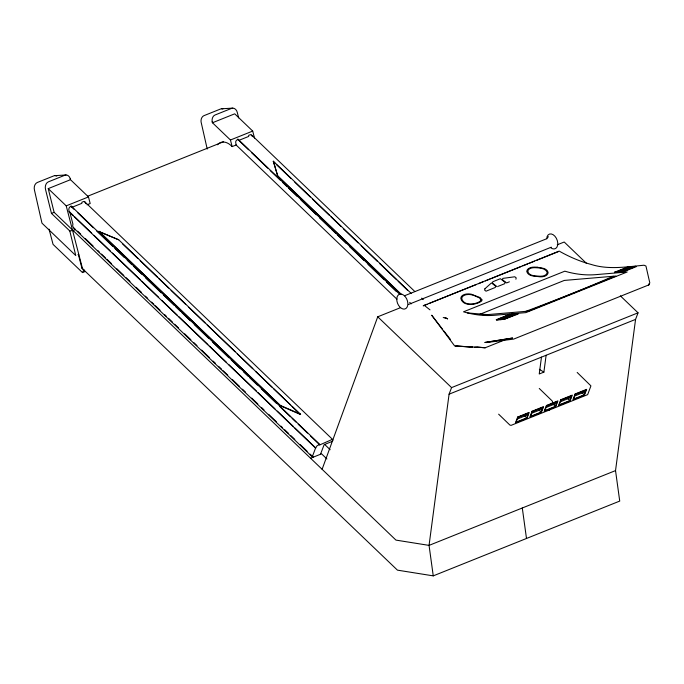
<?xml version="1.0" encoding="UTF-8"?>
<svg xmlns="http://www.w3.org/2000/svg" width="684" height="684" viewBox="0 0 684 684"><rect width="100%" height="100%" fill="white"/><g stroke="black" fill="none" stroke-linecap="round" stroke-linejoin="round"><path stroke-width="1.03" d="M638.052 312.819L451.568 387.606L449.08 394.181L429.056 545.387L433.254 575.868L619.73 501.081L615.532 470.601L635.564 319.394L638.052 312.819L620.362 295.856M541.471 357.133L539.24 373.986L543.891 372.122L546.123 355.27M515.89 279.209L516.206 277.858L514.804 276.781L502.774 278.388L502.458 279.747L506.613 282.928L509.4 281.817M322.113 469.292L377.73 316.803L400.542 307.655M49.043 229.14L53.061 244.376L82.473 272.574L83.961 269.547M98.795 231.457L118.725 239.802L300.55 414.521L280.722 405.903L98.795 231.457L118.725 239.802M401.115 294.513L277.772 176.241L273.344 161.227L411.332 293.539M277.772 176.241L273.344 161.227M280.722 405.903L98.898 231.183M69.101 211.775L315.555 448.097L317.102 445.729L319.77 444.438L71.008 205.901M319.77 444.438L319.787 444.899L332.022 439.521L332.877 440.069M320.497 454.261L324.148 444.651L332.492 441.3L332.732 440.676M526.765 417.873L528.646 412.982L517.976 417.266L516.087 422.148L526.765 417.873L524.534 415.71M541.121 412.11L543.002 407.228L532.332 411.512L530.442 416.394L541.121 412.11L538.881 409.955M549.97 408.929L549.688 409.648A1.24 0.795 68.1 0 1 548.876 409.998M552.185 403.184L552.467 402.457A1.24 0.795 68.1 0 0 552.005 400.79L539.257 388.452M555.468 406.356L557.357 401.474L546.678 405.749L544.797 410.639L555.468 406.356L553.236 404.193M569.823 400.602L571.704 395.711L561.034 399.995L559.144 404.885L569.823 400.602L567.592 398.439M584.17 394.848L586.06 389.957L575.381 394.24L573.5 399.123L584.17 394.848L581.939 392.684M510.768 314.649L509.512 314.392L496.327 319.676L498.277 319.881L511.461 314.597L497.593 319.941M503.74 319.052L516.924 313.759L503.834 319.411L518.19 314.024L515.531 313.879L501.979 319.565L498.183 319.522L511.367 314.238L513.308 314.435L500.132 319.719L513.308 314.435M504.202 319.009L501.885 319.206L515.531 313.879M496.422 320.035L509.973 314.349M615.771 272.54L628.955 267.256L627.69 266.999L614.506 272.283L616.455 272.48L628.699 267.572M630.554 267.418L618.31 272.326L616.455 272.48L629.545 266.837L636.368 266.623L623.184 271.907L621.927 271.651L635.103 266.367L621.927 271.651M622.38 271.616L620.072 271.813L633.256 266.521L620.166 272.172L618.216 271.967L631.862 266.64M630.007 266.803L629.545 266.837M547.704 237.459L548.423 236.698M78.019 254.645L78.763 254.311L66.22 205.858L48.231 188.613L70.495 179.687L88.475 196.932L90.185 203.533L86.996 204.807M87.629 196.248L223.403 141.802M66.22 205.858L88.475 196.932M238.648 117.913L237.374 112.757A6.088 4.549 86.6 0 0 231.551 108.38L215.032 115.006A5.797 4.335 86.6 0 0 212.117 121.188L212.459 122.752L230.44 139.998L252.704 131.072L254.516 138.083M70.247 178.712L70.495 179.687L70.067 178.165A5.797 4.335 86.6 0 0 64.886 175.224L48.376 181.85A6.088 4.549 86.6 0 0 45.58 189.673L51.454 213.382L54.113 212.314L395.951 540.104L429.056 545.387L615.532 470.601M217.486 144.769A16.886 10.893 68.1 0 1 232.15 146.598L236.134 144.999L235.638 141.887L236.399 140.263L238.314 139.493L238.784 140.4L248.694 136.424L248.651 135.347L250.652 134.577L252.618 136.638M51.454 213.382L69.785 230.953C80.78 229.328 70.991 229.123 72.94 224.207L69.845 212.262C68.203 210.988 68.272 206.329 71.512 206.388L71.991 207.295L81.892 203.319L81.849 202.242L83.952 201.429L84.748 201.78L332.715 439.547M78.369 254.474L81.926 268.145L397.447 570.148L433.254 575.868M82.473 272.574L85.432 271.394M404.56 295.753L547.166 238.562M408.476 304.474L551.313 247.189M557.263 244.795L564.214 242.016L586.513 263.4M427.149 304.243L423.208 305.825L559.187 251.096C569.31 256.868 580.109 261.502 591.378 264.503C608.555 269.915 626.527 266.854 644.037 265.221L645.944 266.016L649.8 282.86L648.757 284.929L513.71 339.084L486.213 342.573M429.124 303.457L476.432 284.484M478.407 283.689L483.331 281.714M485.307 280.919L490.231 278.944M492.206 278.157L520.789 266.692M522.764 265.896L527.689 263.921M529.664 263.135L534.597 261.16M536.564 260.365L558.247 251.669M498.097 286.348L504.766 283.672L505.083 282.312L500.372 278.704L492.754 281.765L492.437 283.125L497.148 286.733M479.749 314.341L564.309 280.423L615.899 276.037L528.39 311.134L483.161 314.982M614.6 272.642L627.784 267.358M499.44 319.779L512.624 314.495M617.626 272.386L630.81 267.093M501.295 319.625L514.479 314.341L513.214 314.076M619.482 272.223L632.657 266.94M503.15 319.462L516.334 314.178M621.329 272.07L634.513 266.786M505.066 339.794L485.349 347.703L474.739 347.13M449.08 394.181L635.564 319.394M315.555 448.097L312.494 456.185L312.588 457.126L313.298 457.151L310.22 454.193M310.579 458.237L321.565 453.834L326.892 458.938M633.256 266.521L633.709 266.486M635.103 266.367L635.564 266.324M614.506 272.283L614.967 272.241M616.361 272.121L616.823 272.087M618.216 271.967L618.678 271.924M620.072 271.813L620.533 271.77M516.924 313.759L517.386 313.725M496.327 319.676L496.789 319.642M498.183 319.522L498.645 319.479M500.038 319.368L500.491 319.325M501.885 319.206L502.347 319.171M221.676 108.782L232.748 108.132M54.994 175.634L66.066 174.984M472.61 346.933L454.68 345.993L431.681 315.204L442.685 329.406M476.851 347.139L485.349 347.703L455.629 346.104L472.61 347.019M467.514 312.921A165.742 106.935 68.1 0 0 494.712 315.264L525.859 312.614L627.177 271.984L596.038 274.626A165.742 106.935 68.1 0 1 568.832 272.283L564.822 271.189L463.504 311.818L467.514 312.921L487.393 314.623M443.215 317.487L446.019 318.402M280.825 405.629L300.652 414.248M539.377 369.334L543.891 372.122M424.14 305.252L429.988 309.852M252.704 131.072L234.715 113.826L212.459 122.752L212.211 121.778M251.498 134.902L414.778 291.469M421.703 298.113L423.251 299.592M273.241 161.501L274.78 162.972M276.319 164.451L290.965 178.498M294.821 182.192L310.237 196.975M312.554 199.198L329.508 215.46M331.056 216.939L341.077 226.549M343.385 228.764L358.031 242.811M361.118 245.761L377.303 261.288M379.62 263.502L396.583 279.765M398.122 281.244L407.373 290.119M277.875 175.976L401.217 294.24M409.699 302.371L411.238 303.85M237.81 139.006L399.541 294.094M239.357 140.947L248.6 149.805M251.678 152.763L267.854 168.273M270.163 170.487L280.175 180.089M282.483 182.303L287.109 186.732M288.648 188.211L297.121 196.334M300.969 200.027L316.376 214.793M319.454 217.751L330.235 228.088M331.774 229.567L335.63 233.253M337.169 234.732L346.412 243.598M349.49 246.548L364.127 260.578M367.975 264.272L384.151 279.782M386.46 281.996L396.472 291.598M235.98 144.846L396.942 299.19M377.73 316.803L451.568 387.606M122.479 243.769L137.894 258.552M140.203 260.766L157.166 277.029M158.705 278.508L168.726 288.118M171.043 290.341L185.689 304.38M188.775 307.338L204.961 322.865M207.269 325.08L235.022 351.687M237.339 353.91L252.755 368.693M255.842 371.651L272.027 387.17M273.566 388.649L290.529 404.911M292.068 406.39L300.55 414.521M324.755 444.54L330.15 449.713M71.786 207.098L74.103 209.313M77.95 213.006L93.357 227.781M96.435 230.73L112.603 246.24M114.921 248.454L124.163 257.321M127.241 260.271L131.858 264.699M133.406 266.179L141.87 274.301M145.726 277.995L161.125 292.769M163.442 294.984L174.223 305.321M175.762 306.8L180.379 311.229M181.927 312.708L190.391 320.83M194.247 324.524L208.876 338.554M212.733 342.248L228.901 357.758M231.218 359.972L240.452 368.83M243.538 371.788L248.155 376.217M249.694 377.696L257.398 385.083M261.254 388.768L276.652 403.543M279.73 406.493L290.52 416.838M292.059 418.309L295.907 422.002M298.215 424.217L307.458 433.083M310.545 436.033L319.787 444.899M69.323 211.681L73.179 215.375M74.718 216.854L91.665 233.099M93.973 235.313L110.15 250.823M112.458 253.037L140.186 279.619M141.725 281.098L158.662 297.343M161.749 300.302L177.147 315.067M178.686 316.547L207.953 344.608M209.501 346.087L226.438 362.332M228.755 364.555L256.474 391.137M258.022 392.616L274.959 408.861M277.268 411.075L293.445 426.585M294.984 428.064L315.777 448.003M77.625 231.166L80.703 234.125M85.329 238.554L93.033 245.941M97.65 250.37L99.189 251.849M101.506 254.063L105.353 257.757M106.892 259.227L111.518 263.665M116.904 268.829L123.838 275.481M126.147 277.695L129.994 281.389M136.159 287.297L141.554 292.461M145.401 296.155L147.71 298.369M151.566 302.063L153.874 304.277M155.413 305.757L160.039 310.185M164.656 314.614L166.195 316.094M168.503 318.308L172.359 322.002M174.668 324.216L178.515 327.91M184.68 333.818L190.845 339.726M193.923 342.684L197.001 345.634M201.626 350.063L209.33 357.45M213.177 361.143L215.486 363.358M218.564 366.316L221.65 369.266M223.189 370.745L227.806 375.174M232.432 379.603L239.366 386.255M242.444 389.205L245.522 392.163M251.686 398.071L257.842 403.979M261.698 407.673L264.007 409.887M268.632 414.316L276.327 421.703M280.953 426.132L282.492 427.611M284.8 429.826L288.657 433.519M290.965 435.734L294.813 439.427M300.208 444.591L307.133 451.243M73.838 228.191L312.588 457.126M81.926 268.145L83.559 269.71M577.176 372.447L590.925 385.87L587.659 394.642L511.051 425.371L509.871 425.046L498.627 414.171M84.748 201.78L85.791 203.601M443.984 331.073L450.457 339.426M78.763 254.311L82.328 267.983M230.44 139.998L232.15 146.598M69.785 230.953L75.762 255.551L41.972 223.155L34.508 190.323A6.088 4.549 86.6 0 1 37.304 182.491L53.814 175.873A5.797 4.335 86.6 0 1 56.772 176.104M48.231 188.613L54.113 212.314M207.218 149.052L201.053 121.837A5.797 4.335 86.6 0 1 203.969 115.656L220.479 109.03A6.088 4.549 86.6 0 1 222.898 108.97M522.294 507.998L526.492 538.47M546.696 238.665A7.875 5.079 68.1 0 1 553.125 234.689A7.875 5.079 68.1 0 1 557.614 245.394A7.875 5.079 68.1 0 1 550.406 247.497M613.3 276.259A564.462 83.431 -14.6 0 1 525.799 311.357M649.099 284.014L648.757 284.929L649.099 284.014M480.92 299.908L480.707 300.874C476.013 304.688 463.564 306.244 461.743 298.549A9.328 5.361 13.8 0 1 468.762 294.479A9.439 5.421 13.8 0 1 475.748 296.275L479.433 297.865L480.92 299.908M481.929 299.883L481.69 300.943C476.509 305.149 462.82 306.894 460.811 298.378A10.269 5.899 13.8 0 1 471.182 294.163L480.279 297.668L481.929 299.883M484.939 288.759L484.623 290.119L486.025 291.187L495.293 287.468L495.609 286.117L491.454 282.928L484.939 288.759M527.826 271.18L527.706 271.651C529.527 276.447 535.94 275.832 540.18 276.25A9.337 5.429 15.3 0 0 547.2 272.206C545.114 267.803 538.881 267.88 534.7 267.675A9.311 5.352 13.8 0 0 528.039 270.385L527.826 271.18M517.72 417.001L515.505 422.746L527.022 418.129L529.236 412.384L517.72 417.001M518.395 417.334L517.831 418.813L527.62 414.889L528.185 413.41L518.395 417.334M532.075 411.246L529.852 416.992L541.369 412.375L543.592 406.629L532.075 411.246M532.75 411.58L532.186 413.05L541.967 409.126L542.54 407.655L532.75 411.58M546.422 405.492L544.207 411.238L555.724 406.621L557.939 400.875L546.422 405.492M547.106 405.826L546.533 407.296L556.323 403.372L556.896 401.901L547.106 405.826M560.777 399.73L558.563 405.484L570.08 400.867L572.294 395.113L560.777 399.73M561.453 400.072L560.889 401.542L570.678 397.618L571.243 396.147L561.453 400.072M575.133 393.975L572.91 399.73L584.427 395.104L586.65 389.358L575.133 393.975M575.808 394.309L575.235 395.788L585.025 391.864L585.598 390.384L575.808 394.309M512.53 338.05L484.999 342.453L512.53 338.05M537.162 267.23L534.478 267.093A10.26 5.891 13.8 0 0 526.74 271.574C528.151 276.003 533.871 276.25 537.804 276.541A10.277 5.976 15.3 0 0 548.115 272.386C547.089 267.983 540.676 267.923 537.162 267.23M447.61 318.847L445.07 317.615L447.567 318.821M396.771 298.788A7.875 5.079 68.1 0 0 404.723 309.031A7.875 5.079 68.1 0 0 405.432 296.882A7.875 5.079 68.1 0 0 396.771 298.788"/></g></svg>
